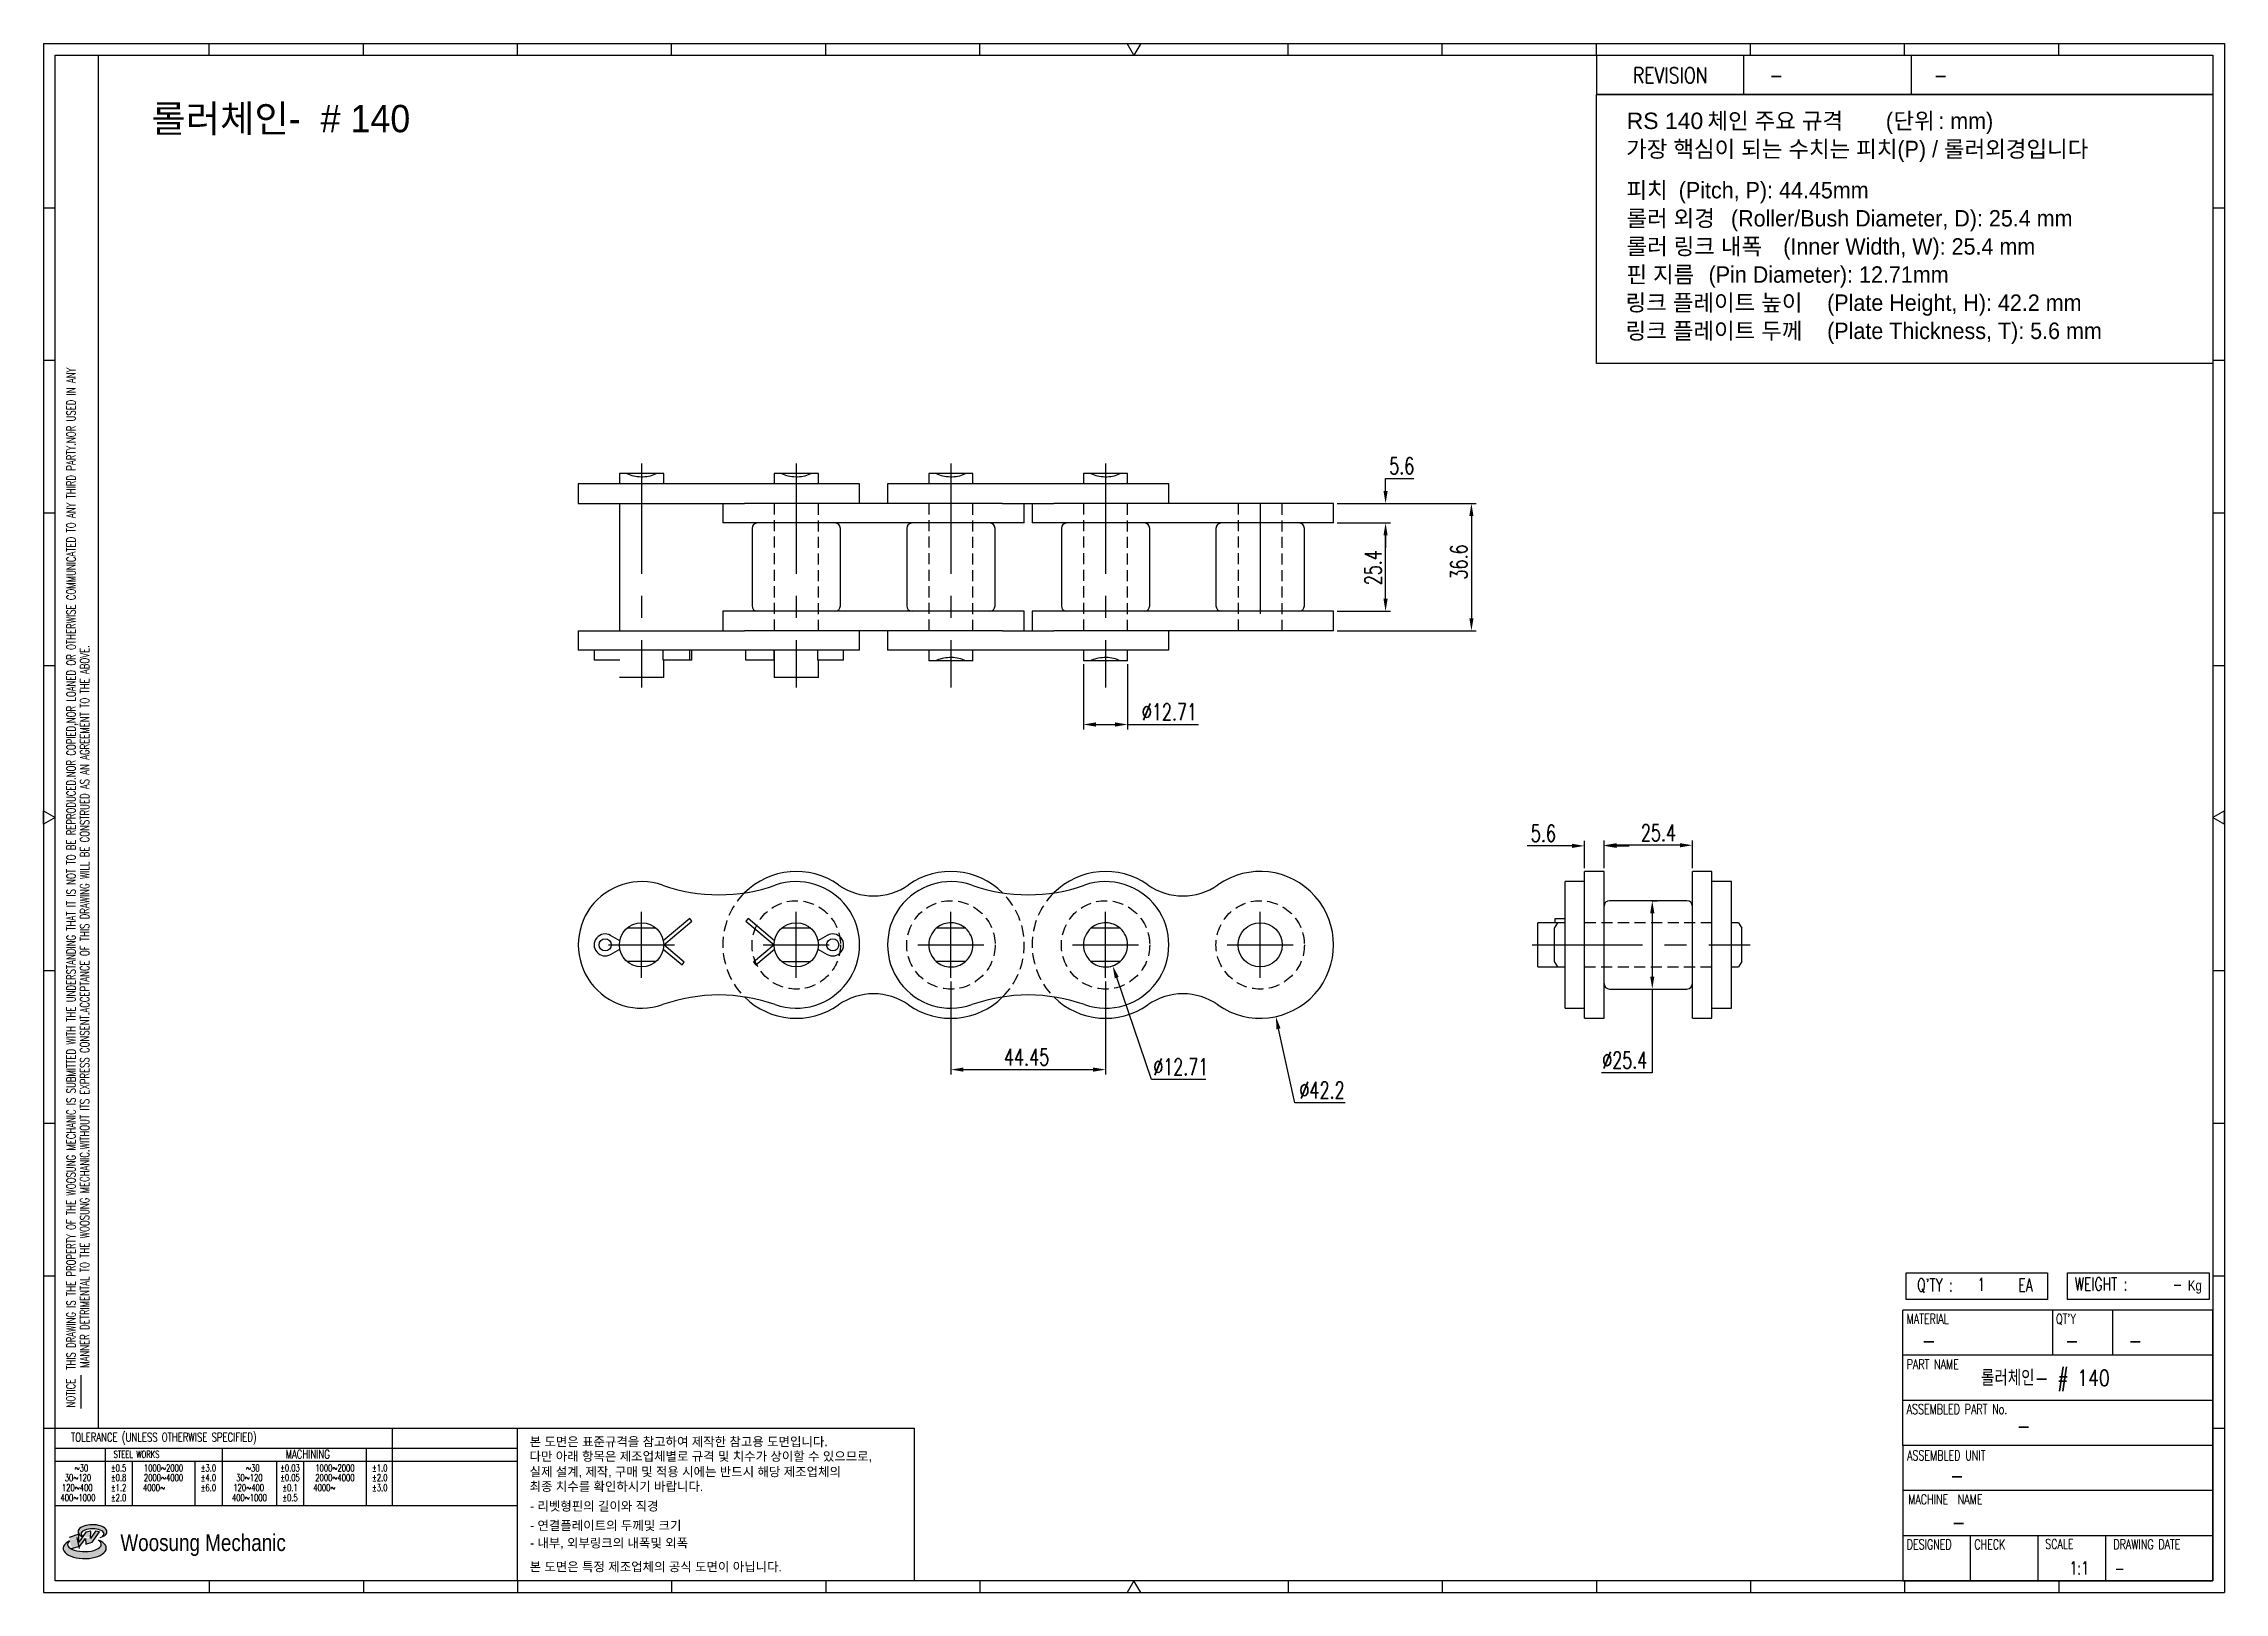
# Model space of a CAD drawing. Header units: millimetres. Extents: x 1414 to 2040, y 1835 to 2280.
import ezdxf
from ezdxf.enums import TextEntityAlignment as Align

# ---------------------------------------------------------------- set-up
doc = ezdxf.new("R2010")
doc.units = ezdxf.units.MM
doc.linetypes.add('CENTER', pattern=[50.8, 31.75, -6.35, 6.35, -6.35])
doc.linetypes.add('HIDDEN', pattern=[9.525, 6.35, -3.175])
doc.layers.get('Defpoints').update_dxf_attribs({"color": 80})
doc.layers.add('CL1', color=140, linetype='CENTER', lineweight=25)
for name, color, linetype in [('HID-01', 2, 'HIDDEN'), ('S-DIM', 7, 'Continuous'), ('TITLE', 7, 'Continuous'), ('도면레이아웃', 7, 'Continuous')]:
    doc.layers.add(name, color=color, linetype=linetype)
doc.styles.add('HAN', font='ROMANS.shx', dxfattribs={"width": 0.7, "bigfont": 'whgtxt.shx'})
doc.styles.add('HKD_ST2', font='romans.shx', dxfattribs={"width": 0.7, "height": 4, "bigfont": '@extfont2.shx'})
doc.styles.add('HSG', font='SIMPLEX.shx', dxfattribs={"width": 0.7, "bigfont": 'HSG.shx'})
doc.styles.add('MtXpl_', font='Gulim.ttf')
doc.styles.add('SLDTEXTSTYLE4', font='arial.ttf', dxfattribs={"width": 0.8})
doc.styles.get("Standard").update_dxf_attribs({"font": 'arial.ttf'})
doc.dimstyles.new('APP2', dxfattribs={"dimscale": 2, "dimtxt": 2.4, "dimasz": 1.8, "dimexe": 0.7, "dimexo": 0.5, "dimgap": 0.6, "dimtad": 1, "dimtoh": 1, "dimrnd": 0.01, "dimzin": 9, "dimdsep": 46, "dimtxsty": 'HSG', "dimcen": 0, "dimclrd": 1, "dimclre": 1, "dimclrt": 256, "dimazin": 2, "dimtp": 1, "dimtm": 1, "dimtfac": 0.5, "dimtofl": 0, "dimtmove": 0, "dimatfit": 3, "dimfxl": 0, "dimtvp": 1, "dimtolj": 2, "dimlwd": -1, "dimlwe": -1, "dimarcsym": 0})

# ---------------------------------------------------------------- blocks, each defined once
blk = doc.blocks.new('*D17')
at = {"layer": 'Defpoints', "color": 0, "transparency": 16777216}
for p in [(1784.45, 2142.12), (1799.39, 2142.12), (1784.45, 2116.72)]:
    blk.add_point(p, dxfattribs=at)
at = {"layer": 'S-DIM', "color": 1, "linetype": 'ByBlock', "transparency": 16777216}
for p, q in [((1785.45, 2142.12), (1800.79, 2142.12)), ((1799.39, 2120.32), (1799.39, 2138.52)), ((1785.45, 2116.72), (1800.79, 2116.72))]:
    blk.add_line(p, q, dxfattribs=at)
at = {"layer": 'S-DIM', "color": 1, "transparency": 16777216}
for points in [[(1798.79, 2138.52), (1799.99, 2138.52), (1799.39, 2142.12)], [(1798.79, 2120.32), (1799.99, 2120.32), (1799.39, 2116.72)]]:
    blk.add_solid(points, dxfattribs=at)
at = {"layer": 'S-DIM', "transparency": 16777216, "insert": (1795.79, 2129.23), "char_height": 4.8, "attachment_point": 5, "rotation": 90, "style": 'HSG'}
blk.add_mtext('\\A2;25.4', dxfattribs=at)
blk = doc.blocks.new('*D18')
at = {"layer": 'Defpoints', "color": 0, "transparency": 16777216}
for p in [(1784.45, 2147.72), (1799.39, 2147.72), (1784.45, 2142.12)]:
    blk.add_point(p, dxfattribs=at)
at = {"layer": 'S-DIM', "color": 1, "linetype": 'ByBlock', "transparency": 16777216}
for p, q in [((1799.39, 2151.32), (1799.39, 2154.92)), ((1799.39, 2154.92), (1807.47, 2154.92)), ((1785.45, 2147.72), (1800.79, 2147.72)), ((1785.45, 2142.12), (1800.79, 2142.12)), ((1799.39, 2138.52), (1799.39, 2134.92))]:
    blk.add_line(p, q, dxfattribs=at)
at = {"layer": 'S-DIM', "color": 1, "transparency": 16777216}
for points in [[(1798.79, 2151.32), (1799.99, 2151.32), (1799.39, 2147.72)], [(1798.79, 2138.52), (1799.99, 2138.52), (1799.39, 2142.12)]]:
    blk.add_solid(points, dxfattribs=at)
at = {"layer": 'S-DIM', "transparency": 16777216, "insert": (1804.03, 2158.52), "char_height": 4.8, "attachment_point": 5, "style": 'HSG'}
blk.add_mtext('\\A2;5.6', dxfattribs=at)
blk = doc.blocks.new('*D19')
at = {"layer": 'Defpoints', "color": 0, "transparency": 16777216}
for p in [(1784.45, 2147.72), (1784.45, 2111.12), (1824.07, 2111.12)]:
    blk.add_point(p, dxfattribs=at)
at = {"layer": 'S-DIM', "color": 1, "linetype": 'ByBlock', "transparency": 16777216}
for p, q in [((1785.45, 2147.72), (1825.47, 2147.72)), ((1824.07, 2144.12), (1824.07, 2114.72)), ((1785.45, 2111.12), (1825.47, 2111.12))]:
    blk.add_line(p, q, dxfattribs=at)
at = {"layer": 'S-DIM', "color": 1, "transparency": 16777216}
for points in [[(1823.47, 2144.12), (1824.67, 2144.12), (1824.07, 2147.72)], [(1823.47, 2114.72), (1824.67, 2114.72), (1824.07, 2111.12)]]:
    blk.add_solid(points, dxfattribs=at)
at = {"layer": 'S-DIM', "transparency": 16777216, "insert": (1820.47, 2130.89), "char_height": 4.8, "attachment_point": 5, "rotation": 90, "style": 'HSG'}
blk.add_mtext('\\A2;36.6', dxfattribs=at)
blk = doc.blocks.new('*D20')
at = {"layer": 'Defpoints', "color": 0, "transparency": 16777216}
for p in [(1862.18, 2049.47), (1862.18, 2041.93), (1887.58, 2041.93)]:
    blk.add_point(p, dxfattribs=at)
at = {"layer": 'S-DIM', "color": 1, "linetype": 'ByBlock', "transparency": 16777216}
for p, q in [((1862.18, 2042.93), (1862.18, 2050.87)), ((1887.58, 2042.93), (1887.58, 2050.87)), ((1883.98, 2049.47), (1865.78, 2049.47))]:
    blk.add_line(p, q, dxfattribs=at)
at = {"layer": 'S-DIM', "color": 1, "transparency": 16777216}
for points in [[(1865.78, 2050.07), (1865.78, 2048.87), (1862.18, 2049.47)], [(1883.98, 2050.07), (1883.98, 2048.87), (1887.58, 2049.47)]]:
    blk.add_solid(points, dxfattribs=at)
at = {"layer": 'S-DIM', "transparency": 16777216, "insert": (1877.83, 2053.07), "char_height": 4.8, "attachment_point": 5, "style": 'HSG'}
blk.add_mtext('\\A2;25.4', dxfattribs=at)
blk = doc.blocks.new('*D21')
at = {"layer": 'Defpoints', "color": 0, "transparency": 16777216}
for p in [(1856.58, 2049.3), (1856.58, 2041.93), (1862.18, 2041.93)]:
    blk.add_point(p, dxfattribs=at)
at = {"layer": 'S-DIM', "color": 1, "linetype": 'ByBlock', "transparency": 16777216}
for p, q in [((1856.58, 2042.93), (1856.58, 2050.7)), ((1862.18, 2042.93), (1862.18, 2050.7)), ((1852.98, 2049.3), (1840.1, 2049.3)), ((1865.78, 2049.3), (1869.38, 2049.3))]:
    blk.add_line(p, q, dxfattribs=at)
at = {"layer": 'S-DIM', "color": 1, "transparency": 16777216}
for points in [[(1852.98, 2049.9), (1852.98, 2048.7), (1856.58, 2049.3)], [(1865.78, 2049.9), (1865.78, 2048.7), (1862.18, 2049.3)]]:
    blk.add_solid(points, dxfattribs=at)
at = {"layer": 'S-DIM', "transparency": 16777216, "insert": (1844.74, 2052.9), "char_height": 4.8, "attachment_point": 5, "style": 'HSG'}
blk.add_mtext('\\A2;5.6', dxfattribs=at)
blk = doc.blocks.new('*D22')
at = {"layer": 'Defpoints', "color": 0, "transparency": 16777216}
for p in [(1874.88, 2033.53), (1876.05, 2033.53), (1874.88, 2008.13)]:
    blk.add_point(p, dxfattribs=at)
at = {"layer": 'S-DIM', "color": 1, "linetype": 'ByBlock', "transparency": 16777216}
for p, q in [((1875.88, 2033.53), (1877.45, 2033.53)), ((1876.05, 2029.93), (1876.05, 2011.73)), ((1875.88, 2008.13), (1877.45, 2008.13)), ((1876.05, 2008.13), (1876.05, 1984.1)), ((1876.05, 1984.1), (1861.41, 1984.1))]:
    blk.add_line(p, q, dxfattribs=at)
at = {"layer": 'S-DIM', "color": 1, "transparency": 16777216}
for points in [[(1875.45, 2029.93), (1876.65, 2029.93), (1876.05, 2033.53)], [(1875.45, 2011.73), (1876.65, 2011.73), (1876.05, 2008.13)]]:
    blk.add_solid(points, dxfattribs=at)
at = {"layer": 'S-DIM', "transparency": 16777216, "insert": (1868.13, 1987.7), "char_height": 4.8, "attachment_point": 5, "style": 'HSG'}
blk.add_mtext('\\A2;%%c25.4', dxfattribs=at)
blk = doc.blocks.new('*D23')
at = {"layer": 'Defpoints', "color": 0, "transparency": 16777216}
for p in [(1674.45, 2011.33), (1718.9, 2011.33), (1718.9, 1984.98)]:
    blk.add_point(p, dxfattribs=at)
at = {"layer": 'S-DIM', "color": 1, "linetype": 'ByBlock', "transparency": 16777216}
for p, q in [((1674.45, 2010.33), (1674.45, 1983.58)), ((1718.9, 2010.33), (1718.9, 1983.58)), ((1678.05, 1984.98), (1715.3, 1984.98))]:
    blk.add_line(p, q, dxfattribs=at)
at = {"layer": 'S-DIM', "color": 1, "transparency": 16777216}
for points in [[(1678.05, 1985.58), (1678.05, 1984.38), (1674.45, 1984.98)], [(1715.3, 1985.58), (1715.3, 1984.38), (1718.9, 1984.98)]]:
    blk.add_solid(points, dxfattribs=at)
at = {"layer": 'S-DIM', "transparency": 16777216, "insert": (1696.23, 1988.58), "char_height": 4.8, "attachment_point": 5, "style": 'HSG'}
blk.add_mtext('\\A2;44.45', dxfattribs=at)
blk = doc.blocks.new('*D24')
at = {"layer": 'Defpoints', "color": 0, "transparency": 16777216}
for p in [(1716.84, 2026.84), (1720.96, 2014.82)]:
    blk.add_point(p, dxfattribs=at)
at = {"layer": 'S-DIM', "color": 1, "linetype": 'ByBlock', "transparency": 16777216}
for p, q in [((1732.13, 1982.16), (1722.12, 2011.41)), ((1747.73, 1982.16), (1732.13, 1982.16))]:
    blk.add_line(p, q, dxfattribs=at)
blk.add_arc((1718.9, 2020.83), 6.35, 276.26996, 302.39376, dxfattribs=at)
at = {"layer": 'S-DIM', "color": 1, "transparency": 16777216}
blk.add_solid([(1722.69, 2011.61), (1721.56, 2011.22), (1720.96, 2014.82)], dxfattribs=at)
at = {"layer": 'S-DIM', "transparency": 16777216, "insert": (1740.53, 1985.76), "char_height": 4.8, "attachment_point": 5, "style": 'HSG'}
blk.add_mtext('\\A2;∅12.71', dxfattribs=at)
blk = doc.blocks.new('*D25')
at = {"layer": 'Defpoints', "color": 0, "transparency": 16777216}
for p in [(1758.84, 2041.44), (1767.86, 2000.22)]:
    blk.add_point(p, dxfattribs=at)
at = {"layer": 'S-DIM', "color": 1, "linetype": 'ByBlock', "transparency": 16777216}
for p, q in [((1773.28, 1975.46), (1768.63, 1996.7)), ((1787.76, 1975.46), (1773.28, 1975.46))]:
    blk.add_line(p, q, dxfattribs=at)
at = {"layer": 'S-DIM', "color": 1, "transparency": 16777216}
blk.add_solid([(1769.21, 1996.83), (1768.04, 1996.57), (1767.86, 2000.22)], dxfattribs=at)
at = {"layer": 'S-DIM', "transparency": 16777216, "insert": (1781.12, 1979.06), "char_height": 4.8, "attachment_point": 5, "style": 'HSG'}
blk.add_mtext('\\A2;∅42.2', dxfattribs=at)
blk = doc.blocks.new('*D26')
at = {"layer": 'Defpoints', "color": 0, "transparency": 16777216}
for p in [(1712.54, 2102.52), (1725.25, 2102.52), (1725.25, 2084.18)]:
    blk.add_point(p, dxfattribs=at)
at = {"layer": 'S-DIM', "color": 1, "linetype": 'ByBlock', "transparency": 16777216}
for p, q in [((1712.54, 2101.52), (1712.54, 2082.78)), ((1725.25, 2101.52), (1725.25, 2082.78)), ((1716.14, 2084.18), (1721.65, 2084.18)), ((1725.25, 2084.18), (1745.65, 2084.18))]:
    blk.add_line(p, q, dxfattribs=at)
at = {"layer": 'S-DIM', "color": 1, "transparency": 16777216}
for points in [[(1716.14, 2084.78), (1716.14, 2083.58), (1712.54, 2084.18)], [(1721.65, 2084.78), (1721.65, 2083.58), (1725.25, 2084.18)]]:
    blk.add_solid(points, dxfattribs=at)
at = {"layer": 'S-DIM', "transparency": 16777216, "insert": (1737.25, 2087.78), "char_height": 4.8, "attachment_point": 5, "style": 'HSG'}
blk.add_mtext('\\A2;%%c12.71', dxfattribs=at)

msp = doc.modelspace()

# ---------------------------------------------------------------- hatches: boundary and pattern name
at = {"layer": '도면레이아웃'}
h = msp.add_hatch(color=10, dxfattribs=at)
h.paths.add_polyline_path([(1425.749, 1850.239), (1425.829, 1848.589), (1427.586, 1849.122), (1429.743, 1852.156), (1428.598, 1852.342), (1427.187, 1850.16), (1427.293, 1852.289), (1425.776, 1852.023), (1423.779, 1849.175), (1423.806, 1851.437), (1421.048, 1850.482), (1421.73, 1847.285), (1424.126, 1847.951)])
edge = h.paths.add_edge_path()
edge.add_ellipse((1427.717, 1852.149), major_axis=(-4.141, 0), ratio=0.487785, start_angle=122.360654, end_angle=403.395737)
edge.add_line((1424.708, 1850.761), (1424.772, 1850.893))
edge.add_ellipse((1427.739, 1851.541), major_axis=(-3.307, 0), ratio=0.4443958, start_angle=131.589772, end_angle=386.194075, ccw=False)
edge = h.paths.add_edge_path()
edge.add_ellipse((1425.501, 1847.406), major_axis=(-6.198, 0), ratio=0.4801126, start_angle=314.67633, end_angle=590.85213)
edge.add_ellipse((1425.414, 1848.526), major_axis=(-4.85, 0), ratio=0.4331097, start_angle=331.702399, end_angle=574.424946, ccw=False)

# ---------------------------------------------------------------- linework, layer by layer
at = {"color": 140}
for p, q in [((1413.677, 2279.899), (2040.487, 2279.899)), ((1413.677, 2279.899), (1413.677, 1834.709)), ((1859.975, 2276.577), (1859.975, 2265.258)), ((1902.221, 2276.577), (1902.221, 2265.258)), ((1950.434, 2276.577), (1950.434, 2265.258)), ((2040.487, 2279.899), (2040.487, 1834.709)), ((2037.165, 2265.258), (1859.975, 2265.258)), ((1948.98, 1918.935), (1948.98, 1926.555)), ((1948.98, 1926.555), (1989.684, 1926.555)), ((1989.684, 1926.555), (1989.684, 1918.935)), ((1995.44, 1918.935), (1995.44, 1926.555)), ((1995.44, 1926.555), (2036.145, 1926.555)), ((2036.145, 1926.555), (2036.145, 1918.935)), ((1989.684, 1918.935), (1948.98, 1918.935)), ((2036.145, 1918.935), (1995.44, 1918.935)), ((1948.091, 1876.926), (1948.091, 1915.821)), ((2037.165, 1915.821), (1948.091, 1915.821)), ((1991.036, 1915.821), (1991.036, 1902.856)), ((2008.322, 1915.821), (2008.322, 1902.856)), ((2037.165, 1876.926), (2037.165, 1915.821)), ((2037.165, 1902.856), (1948.091, 1902.856)), ((2037.165, 1889.891), (1948.091, 1889.891)), ((1948.091, 1876.926), (1948.091, 1838.031)), ((2037.165, 1876.926), (1948.091, 1876.926)), ((2037.165, 1838.031), (2037.165, 1876.926)), ((2037.165, 1863.961), (1948.091, 1863.961)), ((2037.165, 1850.996), (1948.091, 1850.996)), ((1967.538, 1838.031), (1967.538, 1850.996)), ((1986.986, 1838.031), (1986.986, 1850.996)), ((2006.433, 1838.031), (2006.433, 1850.996)), ((1948.091, 1838.031), (2037.165, 1838.031)), ((1413.677, 1834.709), (2040.487, 1834.709))]:
    msp.add_line(p, q, dxfattribs=at)
at = {"color": 2}
for p, q in [((1429.449, 1881.886), (1429.449, 2276.577)), ((1416.999, 1881.886), (1549.892, 1881.886)), ((1513.902, 1881.886), (1513.902, 1859.66)), ((1549.892, 1838.031), (1549.892, 1881.886)), ((1416.999, 1876.121), (1549.892, 1876.121)), ((1431.326, 1876.121), (1431.326, 1859.66)), ((1464.953, 1876.224), (1464.953, 1859.66)), ((1506.4, 1876.121), (1506.4, 1859.66)), ((1416.999, 1872.411), (1549.892, 1872.411)), ((1439.146, 1872.411), (1439.146, 1859.66)), ((1457.133, 1872.411), (1457.133, 1859.66)), ((1480.594, 1872.411), (1480.594, 1859.66)), ((1488.414, 1872.514), (1488.414, 1859.66)), ((1416.999, 1859.66), (1549.892, 1859.66))]:
    msp.add_line(p, q, dxfattribs=at)
for p, q in [((1461.297, 2276.577), (1461.297, 2279.899)), ((1505.594, 2276.577), (1505.594, 2279.899)), ((1549.892, 2276.577), (1549.892, 2279.899)), ((1594.189, 2276.577), (1594.189, 2279.899)), ((1638.487, 2276.577), (1638.487, 2279.899)), ((1682.785, 2276.577), (1682.785, 2279.899)), ((1771.38, 2276.577), (1771.38, 2279.899)), ((1815.677, 2276.577), (1815.677, 2279.899)), ((1859.975, 2276.577), (1859.975, 2279.899)), ((1904.272, 2276.577), (1904.272, 2279.899)), ((1948.57, 2276.577), (1948.57, 2279.899)), ((1992.867, 2276.577), (1992.867, 2279.899)), ((1413.677, 2232.722), (1416.999, 2232.722)), ((2037.165, 2232.722), (2040.487, 2232.722)), ((1413.677, 2188.868), (1416.999, 2188.868)), ((2037.165, 2188.868), (2040.487, 2188.868)), ((1579.195, 2156.315), (1579.195, 2153.315)), ((1591.905, 2156.315), (1579.195, 2156.315)), ((1581.346, 2156.315), (1581.778, 2156.114)), ((1589.514, 2156.199), (1589.753, 2156.315)), ((1591.905, 2153.315), (1591.905, 2156.315)), ((1623.645, 2156.315), (1623.645, 2153.315)), ((1636.355, 2156.315), (1623.645, 2156.315)), ((1625.796, 2156.315), (1626.228, 2156.114)), ((1633.964, 2156.199), (1634.203, 2156.315)), ((1636.355, 2153.315), (1636.355, 2156.315)), ((1668.095, 2156.315), (1668.095, 2153.315)), ((1680.805, 2156.315), (1668.095, 2156.315)), ((1670.246, 2156.315), (1670.678, 2156.114)), ((1678.414, 2156.199), (1678.653, 2156.315)), ((1680.805, 2153.315), (1680.805, 2156.315)), ((1712.545, 2156.315), (1712.545, 2153.315)), ((1725.255, 2156.315), (1712.545, 2156.315)), ((1714.696, 2156.315), (1715.128, 2156.114)), ((1722.864, 2156.199), (1723.103, 2156.315)), ((1725.255, 2153.315), (1725.255, 2156.315)), ((1567.35, 2153.315), (1567.35, 2147.715)), ((1648.2, 2153.315), (1567.35, 2153.315)), ((1581.778, 2156.114), (1582.238, 2155.935)), ((1582.238, 2155.935), (1582.723, 2155.781)), ((1582.723, 2155.781), (1583.23, 2155.651)), ((1583.23, 2155.651), (1583.754, 2155.547)), ((1583.754, 2155.547), (1584.292, 2155.47)), ((1584.292, 2155.47), (1584.84, 2155.421)), ((1584.84, 2155.421), (1585.393, 2155.399)), ((1585.393, 2155.399), (1585.948, 2155.405)), ((1585.948, 2155.405), (1586.499, 2155.439)), ((1586.499, 2155.439), (1587.043, 2155.501)), ((1587.043, 2155.501), (1587.576, 2155.589)), ((1587.576, 2155.589), (1588.093, 2155.704)), ((1588.093, 2155.704), (1588.591, 2155.845)), ((1588.591, 2155.845), (1589.066, 2156.011)), ((1589.066, 2156.011), (1589.514, 2156.199)), ((1626.228, 2156.114), (1626.688, 2155.935)), ((1626.688, 2155.935), (1627.173, 2155.781)), ((1627.173, 2155.781), (1627.68, 2155.651)), ((1627.68, 2155.651), (1628.204, 2155.547)), ((1628.204, 2155.547), (1628.742, 2155.47)), ((1628.742, 2155.47), (1629.29, 2155.421)), ((1629.29, 2155.421), (1629.843, 2155.399)), ((1629.843, 2155.399), (1630.398, 2155.405)), ((1630.398, 2155.405), (1630.949, 2155.439)), ((1630.949, 2155.439), (1631.493, 2155.501)), ((1631.493, 2155.501), (1632.026, 2155.589)), ((1632.026, 2155.589), (1632.543, 2155.704)), ((1632.543, 2155.704), (1633.041, 2155.845)), ((1633.041, 2155.845), (1633.516, 2156.011)), ((1633.516, 2156.011), (1633.964, 2156.199)), ((1648.2, 2147.715), (1648.2, 2153.315)), ((1656.25, 2153.315), (1656.25, 2147.715)), ((1737.1, 2153.315), (1656.25, 2153.315)), ((1670.678, 2156.114), (1671.138, 2155.935)), ((1671.138, 2155.935), (1671.623, 2155.781)), ((1671.623, 2155.781), (1672.13, 2155.651)), ((1672.13, 2155.651), (1672.654, 2155.547)), ((1672.654, 2155.547), (1673.192, 2155.47)), ((1673.192, 2155.47), (1673.74, 2155.421)), ((1673.74, 2155.421), (1674.293, 2155.399)), ((1674.293, 2155.399), (1674.848, 2155.405)), ((1674.848, 2155.405), (1675.399, 2155.439)), ((1675.399, 2155.439), (1675.943, 2155.501)), ((1675.943, 2155.501), (1676.476, 2155.589)), ((1676.476, 2155.589), (1676.993, 2155.704)), ((1676.993, 2155.704), (1677.491, 2155.845)), ((1677.491, 2155.845), (1677.966, 2156.011)), ((1677.966, 2156.011), (1678.414, 2156.199)), ((1715.128, 2156.114), (1715.588, 2155.935)), ((1715.588, 2155.935), (1716.073, 2155.781)), ((1716.073, 2155.781), (1716.58, 2155.651)), ((1716.58, 2155.651), (1717.104, 2155.547)), ((1717.104, 2155.547), (1717.642, 2155.47)), ((1717.642, 2155.47), (1718.19, 2155.421)), ((1718.19, 2155.421), (1718.743, 2155.399)), ((1718.743, 2155.399), (1719.298, 2155.405)), ((1719.298, 2155.405), (1719.849, 2155.439)), ((1719.849, 2155.439), (1720.393, 2155.501)), ((1720.393, 2155.501), (1720.926, 2155.589)), ((1720.926, 2155.589), (1721.443, 2155.704)), ((1721.443, 2155.704), (1721.941, 2155.845)), ((1721.941, 2155.845), (1722.416, 2156.011)), ((1722.416, 2156.011), (1722.864, 2156.199)), ((1737.1, 2147.715), (1737.1, 2153.315)), ((1413.677, 2145.013), (1416.999, 2145.013)), ((1567.35, 2147.715), (1615.121, 2147.715)), ((1579.195, 2147.715), (1579.195, 2111.115)), ((1608.9, 2147.715), (1608.9, 2142.115)), ((1689.328, 2147.715), (1615.121, 2147.715)), ((1689.328, 2147.715), (1704.021, 2147.715)), ((1695.55, 2142.115), (1695.55, 2147.715)), ((1697.8, 2147.715), (1697.8, 2142.115)), ((1784.45, 2147.715), (1704.021, 2147.715)), ((1784.45, 2142.115), (1784.45, 2147.715)), ((2037.165, 2145.013), (2040.487, 2145.013)), ((1695.55, 2142.115), (1608.9, 2142.115)), ((1617.3, 2140.54), (1617.3, 2118.29)), ((1642.7, 2118.29), (1642.7, 2140.54)), ((1661.75, 2140.54), (1661.75, 2118.29)), ((1687.15, 2118.29), (1687.15, 2140.54)), ((1784.45, 2142.115), (1697.8, 2142.115)), ((1706.2, 2140.54), (1706.2, 2118.29)), ((1731.6, 2118.29), (1731.6, 2140.54)), ((1750.65, 2140.54), (1750.65, 2118.29)), ((1776.05, 2118.29), (1776.05, 2140.54)), ((1608.9, 2116.715), (1608.9, 2111.115)), ((1695.55, 2116.715), (1608.9, 2116.715)), ((1695.55, 2111.115), (1695.55, 2116.715)), ((1697.8, 2116.715), (1697.8, 2111.115)), ((1784.45, 2116.715), (1697.8, 2116.715)), ((1784.45, 2111.115), (1784.45, 2116.715)), ((1567.35, 2111.115), (1615.121, 2111.115)), ((1567.35, 2111.115), (1567.35, 2105.515)), ((1689.328, 2111.115), (1615.121, 2111.115)), ((1648.2, 2105.515), (1648.2, 2111.115)), ((1656.25, 2111.115), (1656.25, 2105.515)), ((1689.328, 2111.115), (1704.021, 2111.115)), ((1784.45, 2111.115), (1704.021, 2111.115)), ((1737.1, 2105.515), (1737.1, 2111.115)), ((1413.677, 2101.159), (1416.999, 2101.159)), ((1648.2, 2105.515), (1567.35, 2105.515)), ((1571.918, 2105.515), (1571.918, 2102.715)), ((1579.307, 2102.715), (1571.918, 2102.715)), ((1591.793, 2102.715), (1591.793, 2105.515)), ((1600.005, 2102.715), (1591.793, 2102.715)), ((1591.905, 2097.715), (1591.905, 2102.715)), ((1599.374, 2102.715), (1599.374, 2105.515)), ((1600.005, 2102.715), (1600.005, 2105.515)), ((1615.544, 2102.715), (1615.544, 2105.515)), ((1623.757, 2102.715), (1615.544, 2102.715)), ((1623.645, 2102.715), (1623.645, 2105.515)), ((1623.645, 2102.715), (1623.645, 2097.715)), ((1623.757, 2102.715), (1623.757, 2105.515)), ((1636.243, 2102.715), (1636.243, 2105.515)), ((1643.631, 2102.715), (1636.243, 2102.715)), ((1636.355, 2097.715), (1636.355, 2102.715)), ((1643.631, 2102.715), (1643.631, 2105.515)), ((1737.1, 2105.515), (1656.25, 2105.515)), ((1668.095, 2105.515), (1668.095, 2102.515)), ((1680.805, 2102.515), (1668.095, 2102.515)), ((1670.486, 2102.631), (1670.246, 2102.515)), ((1670.934, 2102.82), (1670.486, 2102.631)), ((1671.408, 2102.985), (1670.934, 2102.82)), ((1671.906, 2103.126), (1671.408, 2102.985)), ((1672.424, 2103.241), (1671.906, 2103.126)), ((1672.956, 2103.33), (1672.424, 2103.241)), ((1673.5, 2103.391), (1672.956, 2103.33)), ((1674.052, 2103.425), (1673.5, 2103.391)), ((1674.606, 2103.431), (1674.052, 2103.425)), ((1675.159, 2103.409), (1674.606, 2103.431)), ((1675.707, 2103.36), (1675.159, 2103.409)), ((1676.245, 2103.283), (1675.707, 2103.36)), ((1676.769, 2103.179), (1676.245, 2103.283)), ((1677.276, 2103.049), (1676.769, 2103.179)), ((1677.762, 2102.895), (1677.276, 2103.049)), ((1678.222, 2102.716), (1677.762, 2102.895)), ((1678.653, 2102.515), (1678.222, 2102.716)), ((1680.805, 2102.515), (1680.805, 2105.515)), ((1712.545, 2105.515), (1712.545, 2102.515)), ((1725.255, 2102.515), (1712.545, 2102.515)), ((1714.936, 2102.631), (1714.696, 2102.515)), ((1715.384, 2102.82), (1714.936, 2102.631)), ((1715.858, 2102.985), (1715.384, 2102.82)), ((1716.356, 2103.126), (1715.858, 2102.985)), ((1716.874, 2103.241), (1716.356, 2103.126)), ((1717.406, 2103.33), (1716.874, 2103.241)), ((1717.95, 2103.391), (1717.406, 2103.33)), ((1718.502, 2103.425), (1717.95, 2103.391)), ((1719.056, 2103.431), (1718.502, 2103.425)), ((1719.609, 2103.409), (1719.056, 2103.431)), ((1720.157, 2103.36), (1719.609, 2103.409)), ((1720.695, 2103.283), (1720.157, 2103.36)), ((1721.219, 2103.179), (1720.695, 2103.283)), ((1721.726, 2103.049), (1721.219, 2103.179)), ((1722.212, 2102.895), (1721.726, 2103.049)), ((1722.672, 2102.716), (1722.212, 2102.895)), ((1723.103, 2102.515), (1722.672, 2102.716)), ((1725.255, 2102.515), (1725.255, 2105.515)), ((2037.165, 2101.159), (2040.487, 2101.159)), ((1591.905, 2097.715), (1579.195, 2097.715)), ((1636.355, 2097.715), (1623.645, 2097.715)), ((1856.58, 2039.031), (1850.98, 2039.031)), ((1850.98, 2002.631), (1850.98, 2039.031)), ((1862.18, 2041.931), (1856.58, 2041.931)), ((1856.58, 1999.731), (1856.58, 2041.931)), ((1862.18, 1999.731), (1862.18, 2041.931)), ((1893.18, 2041.931), (1887.58, 2041.931)), ((1887.58, 1999.731), (1887.58, 2041.931)), ((1893.18, 1999.731), (1893.18, 2041.931)), ((1898.78, 2039.031), (1893.18, 2039.031)), ((1898.78, 2002.631), (1898.78, 2039.031)), ((1886.006, 2033.531), (1863.755, 2033.531)), ((1589.753, 2025.597), (1581.346, 2025.597)), ((1599.374, 2028.381), (1591.793, 2022.019)), ((1591.905, 2020.831), (1600.005, 2027.628)), ((1600.005, 2027.628), (1599.374, 2028.381)), ((1616.175, 2028.381), (1615.544, 2027.628)), ((1615.544, 2027.628), (1623.645, 2020.831)), ((1623.757, 2022.019), (1616.175, 2028.381)), ((1634.203, 2025.597), (1625.796, 2025.597)), ((1678.653, 2025.597), (1670.246, 2025.597)), ((1723.103, 2025.597), (1714.696, 2025.597)), ((1843.18, 2014.476), (1843.18, 2027.186)), ((1848.898, 2027.186), (1843.18, 2027.186)), ((1847.98, 2025.597), (1848.898, 2027.186)), ((1847.98, 2016.065), (1847.98, 2025.597)), ((1848.18, 2028.381), (1850.98, 2028.381)), ((1848.18, 2027.186), (1848.18, 2028.381)), ((1850.98, 2027.186), (1848.898, 2027.186)), ((1900.863, 2027.186), (1898.78, 2027.186)), ((1900.863, 2027.186), (1901.78, 2025.597)), ((1901.78, 2016.065), (1901.78, 2025.597)), ((1579.307, 2022.019), (1576.641, 2023.558)), ((1576.641, 2018.104), (1579.307, 2019.644)), ((1591.793, 2019.644), (1597.18, 2015.123)), ((1597.811, 2015.875), (1591.905, 2020.831)), ((1623.645, 2020.831), (1617.738, 2015.875)), ((1618.369, 2015.123), (1623.757, 2019.644)), ((1638.909, 2023.558), (1636.243, 2022.019)), ((1636.243, 2019.644), (1638.909, 2018.104)), ((1413.677, 2013.449), (1416.999, 2013.449)), ((1589.753, 2016.065), (1581.346, 2016.065)), ((1597.18, 2015.123), (1597.811, 2015.875)), ((1617.738, 2015.875), (1618.369, 2015.123)), ((1625.796, 2016.065), (1634.203, 2016.065)), ((1678.653, 2016.065), (1670.246, 2016.065)), ((1723.103, 2016.065), (1714.696, 2016.065)), ((1843.18, 2014.476), (1848.898, 2014.476)), ((1848.898, 2014.476), (1847.98, 2016.065)), ((1848.898, 2014.476), (1850.98, 2014.476)), ((1898.78, 2014.476), (1900.863, 2014.476)), ((1901.78, 2016.065), (1900.863, 2014.476)), ((2037.165, 2013.449), (2040.487, 2013.449)), ((1863.755, 2008.131), (1886.006, 2008.131)), ((1850.98, 2002.631), (1856.58, 2002.631)), ((1856.58, 1999.731), (1862.18, 1999.731)), ((1887.58, 1999.731), (1893.18, 1999.731)), ((1893.18, 2002.631), (1898.78, 2002.631)), ((1413.677, 1969.595), (1416.999, 1969.595)), ((2037.165, 1969.595), (2040.487, 1969.595)), ((1413.677, 1925.74), (1416.999, 1925.74)), ((2037.165, 1925.74), (2040.487, 1925.74)), ((1424.45, 1887.54), (1424.45, 1897.133)), ((1413.677, 1881.886), (1416.999, 1881.886)), ((2037.165, 1881.886), (2040.487, 1881.886)), ((1461.297, 1838.031), (1461.297, 1834.709)), ((1505.594, 1838.031), (1505.594, 1834.709)), ((1549.892, 1838.031), (1549.892, 1834.709)), ((1594.189, 1838.031), (1594.189, 1834.709)), ((1638.487, 1838.031), (1638.487, 1834.709)), ((1682.785, 1838.031), (1682.785, 1834.709)), ((1771.38, 1838.031), (1771.38, 1834.709)), ((1815.677, 1838.031), (1815.677, 1834.709)), ((1859.975, 1838.031), (1859.975, 1834.709)), ((1904.272, 1838.031), (1904.272, 1834.709)), ((1948.57, 1838.031), (1948.57, 1834.709)), ((1992.867, 1838.031), (1992.867, 1834.709))]:
    msp.add_line(p, q)
at = {"color": 140}
for points in [[(1416.999, 2276.577), (2037.165, 2276.577), (2037.165, 1838.031), (1416.999, 1838.031)], [(1859.975, 2265.258), (2037.165, 2265.258), (2037.165, 2187.924), (1859.975, 2187.924)]]:
    msp.add_lwpolyline(points, close=True, dxfattribs=at)
for points in [[(1727.082, 2276.577), (1725.164, 2279.899), (1729, 2279.899)], [(1416.999, 2057.491), (1413.677, 2055.573), (1413.677, 2059.409)], [(2037.165, 2057.491), (2040.487, 2055.573), (2040.487, 2059.409)], [(1727.082, 1838.031), (1725.164, 1834.709), (1729, 1834.709)]]:
    msp.add_lwpolyline(points, close=True)
for points in [[(1678.653, 2025.597), (1678.222, 2025.946), (1677.762, 2026.255), (1677.276, 2026.523), (1676.769, 2026.748), (1676.245, 2026.927), (1675.707, 2027.061), (1675.159, 2027.146), (1674.606, 2027.184), (1674.052, 2027.174), (1673.5, 2027.115), (1672.956, 2027.008), (1672.424, 2026.855), (1671.906, 2026.655), (1671.408, 2026.411), (1670.934, 2026.125), (1670.486, 2025.798), (1670.246, 2025.597)], [(1723.103, 2025.597), (1722.672, 2025.946), (1722.212, 2026.255), (1721.726, 2026.523), (1721.219, 2026.748), (1720.695, 2026.927), (1720.157, 2027.061), (1719.609, 2027.146), (1719.056, 2027.184), (1718.502, 2027.174), (1717.95, 2027.115), (1717.406, 2027.008), (1716.874, 2026.855), (1716.356, 2026.655), (1715.858, 2026.411), (1715.384, 2026.125), (1714.936, 2025.798), (1714.696, 2025.597)], [(1670.246, 2016.065), (1670.678, 2015.717), (1671.138, 2015.407), (1671.623, 2015.139), (1672.13, 2014.915), (1672.654, 2014.735), (1673.192, 2014.602), (1673.74, 2014.516), (1674.293, 2014.478), (1674.848, 2014.489), (1675.399, 2014.547), (1675.943, 2014.654), (1676.476, 2014.808), (1676.993, 2015.007), (1677.491, 2015.251), (1677.966, 2015.537), (1678.414, 2015.864), (1678.653, 2016.065)], [(1714.696, 2016.065), (1715.128, 2015.717), (1715.588, 2015.407), (1716.073, 2015.139), (1716.58, 2014.915), (1717.104, 2014.735), (1717.642, 2014.602), (1718.19, 2014.516), (1718.743, 2014.478), (1719.298, 2014.489), (1719.849, 2014.547), (1720.393, 2014.654), (1720.926, 2014.808), (1721.443, 2015.007), (1721.941, 2015.251), (1722.416, 2015.537), (1722.864, 2015.864), (1723.103, 2016.065)]]:
    msp.add_lwpolyline(points)
at = {"color": 1}
msp.add_lwpolyline([(1549.892, 1881.886), (1663.913, 1881.886), (1663.913, 1838.031), (1549.892, 1838.031)], close=True, dxfattribs=at)
for centre, radius in [((1585.55, 2020.831), 6.355), ((1630, 2020.831), 6.355), ((1763.35, 2020.831), 6.355), ((1575.066, 2020.831), 1.747), ((1640.483, 2020.831), 1.747)]:
    msp.add_circle(centre, radius)
for centre, radius, start, end in [((1618.874, 2140.54), 1.575, 90, 180), ((1641.125, 2140.54), 1.575, 360, 90), ((1663.324, 2140.54), 1.575, 90, 180), ((1685.575, 2140.54), 1.575, 360, 90), ((1707.774, 2140.54), 1.575, 90, 180), ((1730.025, 2140.54), 1.575, 360, 90), ((1752.224, 2140.54), 1.575, 90, 180), ((1774.475, 2140.54), 1.575, 360, 90), ((1618.874, 2118.29), 1.575, 180, 270), ((1641.125, 2118.29), 1.575, 270, 0), ((1663.324, 2118.29), 1.575, 180, 270), ((1685.575, 2118.29), 1.575, 270, 0), ((1707.774, 2118.29), 1.575, 180, 270), ((1730.025, 2118.29), 1.575, 270, 0), ((1752.224, 2118.29), 1.575, 180, 270), ((1774.475, 2118.29), 1.575, 270, 0), ((1585.55, 2020.831), 18.2, 70.619792, 289.380209), ((1607.775, 2084.012), 48.776, 250.619792, 289.380207), ((1630, 2020.831), 21.1, 54.81537, 134.840583), ((1630, 2020.831), 18.2, 250.619792, 109.380209), ((1652.225, 2052.355), 17.471, 234.81537, 305.18463), ((1674.45, 2020.831), 18.2, 70.619792, 289.380209), ((1674.45, 2020.831), 21.1, 45.159417, 125.18463), ((1696.675, 2084.012), 48.776, 250.619792, 289.380207), ((1718.9, 2020.831), 21.1, 54.81537, 134.840583), ((1718.9, 2020.831), 18.2, 250.619792, 109.380209), ((1741.125, 2052.355), 17.471, 234.81537, 305.18463), ((1763.35, 2020.831), 21.1, 234.81537, 125.18463), ((1863.755, 2031.956), 1.575, 90, 180), ((1886.006, 2031.956), 1.575, 0, 90), ((1674.45, 2020.831), 6.355, 131.409622, 228.590378), ((1674.45, 2020.831), 6.355, 311.409622, 48.590378), ((1718.9, 2020.831), 6.355, 131.409622, 228.590378), ((1718.9, 2020.831), 6.355, 311.409622, 48.590378), ((1575.066, 2020.831), 3.149, 60, 300), ((1640.483, 2020.831), 3.149, 240, 120), ((1607.775, 1957.65), 48.776, 70.619792, 109.380207), ((1630, 2020.831), 21.1, 225.159417, 305.18463), ((1652.225, 1989.307), 17.471, 54.81537, 125.18463), ((1674.45, 2020.831), 21.1, 234.81537, 314.840583), ((1696.675, 1957.65), 48.776, 70.619792, 109.380207), ((1718.9, 2020.831), 21.1, 225.159417, 305.18463), ((1741.125, 1989.307), 17.471, 54.81537, 125.18463), ((1863.755, 2009.706), 1.575, 180, 270), ((1886.006, 2009.706), 1.575, 270, 0)]:
    msp.add_arc(centre, radius, start, end)
at = {"layer": 'CL1'}
for p, q in [((1585.55, 2159.245), (1585.55, 2094.785)), ((1630, 2159.245), (1630, 2094.785)), ((1674.45, 2159.245), (1674.45, 2094.785)), ((1718.9, 2159.245), (1718.9, 2094.785)), ((1763.35, 2147.715), (1763.35, 2111.115)), ((1585.55, 2011.329), (1585.55, 2030.334)), ((1630, 2011.329), (1630, 2030.334)), ((1630, 2011.329), (1630, 2030.334)), ((1674.45, 2011.329), (1674.45, 2030.334)), ((1674.45, 2011.329), (1674.45, 2030.334)), ((1718.9, 2011.329), (1718.9, 2030.334)), ((1718.9, 2011.329), (1718.9, 2030.334)), ((1763.35, 2011.329), (1763.35, 2030.334)), ((1576.047, 2020.831), (1595.052, 2020.831)), ((1620.497, 2020.831), (1639.502, 2020.831)), ((1620.497, 2020.831), (1639.502, 2020.831)), ((1664.947, 2020.831), (1683.952, 2020.831)), ((1664.947, 2020.831), (1683.952, 2020.831)), ((1709.397, 2020.831), (1728.402, 2020.831)), ((1709.397, 2020.831), (1728.402, 2020.831)), ((1753.847, 2020.831), (1772.852, 2020.831)), ((1841.478, 2020.831), (1904.181, 2020.831))]:
    msp.add_line(p, q, dxfattribs=at)
at = {"layer": 'HID-01', "ltscale": 0.5}
for p, q in [((1623.645, 2147.715), (1623.645, 2111.115)), ((1623.645, 2147.715), (1623.645, 2111.115)), ((1636.355, 2111.115), (1636.355, 2147.715)), ((1636.355, 2111.115), (1636.355, 2147.715)), ((1668.095, 2147.715), (1668.095, 2111.115)), ((1668.095, 2147.715), (1668.095, 2111.115)), ((1680.805, 2111.115), (1680.805, 2147.715)), ((1680.805, 2111.115), (1680.805, 2147.715)), ((1712.545, 2147.715), (1712.545, 2111.115)), ((1712.545, 2147.715), (1712.545, 2111.115)), ((1725.255, 2111.115), (1725.255, 2147.715)), ((1725.255, 2111.115), (1725.255, 2147.715)), ((1756.995, 2147.715), (1756.995, 2111.115)), ((1769.705, 2111.115), (1769.705, 2147.715)), ((1893.18, 2027.186), (1856.58, 2027.186)), ((1856.58, 2014.476), (1893.18, 2014.476))]:
    msp.add_line(p, q, dxfattribs=at)
for centre in [(1630, 2020.831), (1674.45, 2020.831), (1718.9, 2020.831), (1763.35, 2020.831)]:
    msp.add_circle(centre, 12.7, dxfattribs=at)
for centre, start, end in [((1630, 2020.831), 134.840583, 225.159417), ((1674.45, 2020.831), 314.840583, 45.159417), ((1718.9, 2020.831), 134.840583, 225.159417)]:
    msp.add_arc(centre, 21.1, start, end, dxfattribs=at)
at = {"layer": '도면레이아웃'}
for p, q in [((1423.806, 1851.437), (1421.048, 1850.482)), ((1423.25, 1850.482), (1423.932, 1847.285)), ((1423.25, 1850.482), (1423.25, 1850.482)), ((1425.776, 1852.023), (1423.779, 1849.175)), ((1423.779, 1849.175), (1423.806, 1851.437)), ((1424.126, 1847.951), (1425.749, 1850.239)), ((1424.772, 1850.893), (1424.708, 1850.761)), ((1425.749, 1850.239), (1425.829, 1848.589)), ((1427.293, 1852.289), (1425.776, 1852.023)), ((1425.829, 1848.589), (1427.586, 1849.122)), ((1428.598, 1852.342), (1427.187, 1850.16)), ((1427.187, 1850.16), (1427.293, 1852.289)), ((1427.586, 1849.122), (1429.743, 1852.156)), ((1429.743, 1852.156), (1428.598, 1852.342)), ((1421.73, 1847.285), (1424.126, 1847.951))]:
    msp.add_line(p, q, dxfattribs=at)
for centre, major_axis, ratio, start_param, end_param in [((1425.501, 1847.406), (-6.198, 0), 0.4801126, 5.492138, 10.3123151), ((1425.414, 1848.526), (-4.85, 0), 0.4331097, 5.789299, 10.0256066), ((1427.717, 1852.149), (-4.141, 0), 0.487785, 2.1355963, 7.0405838), ((1427.739, 1851.541), (-3.307, 0), 0.4443958, 2.2966748, 6.7403582)]:
    msp.add_ellipse(centre, major_axis=major_axis, ratio=ratio, start_param=start_param, end_param=end_param, dxfattribs=at)

# ---------------------------------------------------------------- texts
for s, height, style, width, p in [('REVISION', 4.5406, 'HAN', 0.8, (1870.506, 2268.525)), ('-', 4.541, 'HAN', 0.8, (1909.694, 2268.525)), ('-', 4.541, 'HAN', 0.8, (1956.95, 2268.525)), ("Q'TY : ", 3.712, 'HKD_ST2', 0.7, (1952.168, 1921.214)), ('1', 3.712, 'HKD_ST2', 0.7, (1969.483, 1921.385)), ('EA', 3.712, 'HKD_ST2', 0.7, (1981.269, 1921.214)), ('WEIGHT : ', 3.712, 'HKD_ST2', 0.7, (1997.472, 1921.475)), ('-', 4.541, 'HAN', 0.8, (1953.512, 1904.82)), ('-', 4.541, 'HAN', 0.8, (1994.649, 1904.82)), ('-', 4.541, 'HAN', 0.8, (2012.901, 1904.82)), ('롤러체인- # 140', 4.5406, 'HAN', 0.8, (1970.549, 1894.099)), ('-', 4.541, 'HAN', 0.8, (1980.774, 1880.24)), ('-', 4.541, 'HAN', 0.8, (1961.633, 1865.973)), ('-', 4.541, 'HAN', 0.8, (1962.089, 1852.605)), ('1:1', 3.712, 'HKD_ST2', 0.7, (1995.968, 1839.846)), ('-', 3.712, 'HKD_ST2', 0.7, (2008.907, 1839.759))]:
    msp.add_text(s, height=height, dxfattribs=dict(style=style, width=width)).set_placement(p)
at = {"color": 254, "style": 'MtXpl_'}
msp.add_text('롤러체인-  # 140', height=7.8699, dxfattribs=at).set_placement((1444.643, 2254.421))
at = {"color": 140}
msp.add_text('RS 140 ', height=4.7219, dxfattribs=at).set_placement((1868.69, 2255.341))
at = {"color": 140, "style": 'MtXpl_'}
for s, height, p in [('체인 주요 규격 ', 4.7219, (1891.895, 2255.341)), ('(', 4.722, (1943.183, 2255.341)), ('단위', 4.7219, (1945.38, 2255.341)), (': mm)', 4.7219, (1958.256, 2255.341)), ('가장 핵심이 되는 수치는 피치(P) / 롤러외경입니다', 4.72194, (1868.542, 2247.245)), ('피치 ', 4.7219, (1868.624, 2235.413)), ('(Pitch, P): 44.45mm  ', 4.72194, (1883.645, 2235.413)), ('롤러 외경 ', 4.7219, (1868.618, 2227.33)), ('(Roller/Bush Diameter, D): 25.4 mm', 4.72194, (1898.66, 2227.33)), ('롤러 링크 내폭 ', 4.7219, (1868.63, 2219.246)), ('(Inner Width, W): 25.4 mm', 4.72194, (1913.693, 2219.246)), ('핀 지름 ', 4.7219, (1868.624, 2211.162)), ('(Pin Diameter): 12.71mm', 4.72194, (1892.227, 2211.162)), ('링크 플레이트 높이 ', 4.72194, (1868.372, 2203.072)), ('(Plate Height, H): 42.2 mm', 4.72194, (1926.312, 2203.072)), ('링크 플레이트 두께 ', 4.72194, (1868.372, 2194.982)), ('(Plate Thickness, T): 5.6 mm', 4.72194, (1926.312, 2194.982))]:
    msp.add_text(s, height=height, dxfattribs=at).set_placement(p)
at = {"color": 6, "style": 'HKD_ST2', "width": 0.7}
for s, p in [(' THIS DRAWING IS THE PROPERTY OF THE WOOSUNG MECHANIC IS SUBMITTED WITH THE UNDERSTANDING THAT IT IS NOT TO BE REPRODUCED.NOR COPIED,NOR LOANED OR OTHERWISE COMMUNICATED TO ANY THIRD PARTY.NOR USED IN ANY', (1422.85, 1897.469)), ('MANNER DETRIMENTAL TO THE WOOSUNG MECHANIC.WITHOUT ITS EXPRESS CONSENT.ACCEPTANCE OF THIS DRAWING WILL BE CONSTRUED AS AN AGREEMENT TO THE ABOVE.', (1426.753, 1899.271))]:
    msp.add_text(s, height=2.551537, rotation=90, dxfattribs=at).set_placement(p)
at = {"style": 'HKD_ST2', "width": 0.7}
msp.add_text('-', height=3.712, dxfattribs=at).set_placement((2028.461, 1921.475), align=Align.RIGHT)
at = {"color": 254, "style": 'HKD_ST2', "width": 0.7}
for s, height, p in [('MATERIAL', 2.8554, (1949.171, 1914.741)), ("QT'Y", 2.8554, (1992.116, 1914.741)), ('PART NAME', 2.8554, (1949.171, 1901.69)), ('ASSEMBLED PART No.', 2.85535, (1949.171, 1888.811)), ('ASSEMBLED UNIT', 2.85535, (1949.301, 1875.504)), ('MACHINE  NAME', 2.85535, (1949.628, 1862.881)), ('DESIGNED', 2.8554, (1949.171, 1849.916)), ('CHECK', 2.8554, (1968.619, 1849.916)), ('SCALE', 2.8554, (1988.994, 1850.046)), ('DRAWING DATE', 2.85535, (2008.588, 1849.959))]:
    msp.add_text(s, height=height, dxfattribs=at).set_placement(p, align=Align.TOP_LEFT)
at = {"style": 'HKD_ST2', "width": 0.7}
msp.add_text('NOTICE', height=2.5515, rotation=90, dxfattribs=at).set_placement((1422.769, 1887.862))
msp.add_text('TOLERANCE (UNLESS OTHERWISE SPECIFIED)', height=2.55154, dxfattribs=at).set_placement((1448.221, 1879.323), align=Align.MIDDLE_CENTER)
at = {"color": 4, "style": 'HKD_ST2', "width": 0.7}
for s, height, p in [('STEEL WORKS', 2.04123, (1440.39, 1874.413)), ('MACHINING', 2.5515, (1489.587, 1874.428)), ('%%P0.5', 2.0412, (1435.236, 1870.456)), ('%%P0.8', 2.0412, (1435.236, 1867.711)), ('%%P3.0', 2.0412, (1461.043, 1870.456)), ('%%P4.0', 2.0412, (1461.043, 1867.711)), ('%%P0.03', 2.0412, (1484.504, 1870.456)), ('%%P0.05', 2.0412, (1484.504, 1867.711)), ('%%P1.0', 2.0412, (1510.31, 1870.456)), ('%%P2.0', 2.0412, (1510.31, 1867.711)), ('%%P1.2', 2.0412, (1435.236, 1864.843)), ('%%P2.0', 2.0412, (1435.236, 1861.914)), ('%%P6.0', 2.0412, (1461.043, 1864.843)), ('%%P0.1', 2.0412, (1484.504, 1864.843)), ('%%P0.5', 2.0412, (1484.504, 1861.914)), ('%%P3.0', 2.0412, (1510.31, 1864.843))]:
    msp.add_text(s, height=height, dxfattribs=at).set_placement(p, align=Align.MIDDLE)
at = {"color": 1, "style": 'MtXpl_'}
for s, p in [('본 도면은 표준규격을 참고하여 제작한 참고용 도면입니다. ', (1553.359, 1876.726)), ('다만 아래 항목은 제조업체별로 규격 및 치수가 상이할 수 있으므로,', (1553.359, 1872.53)), ('실제 설계, 제작, 구매 및 적용 시에는 반드시 해당 제조업체의 ', (1553.359, 1868.083)), ('최종 치수를 확인하시기 바랍니다. ', (1553.359, 1863.868)), ('- 리벳형핀의 길이와 직경', (1553.503, 1858.203)), ('- 연결플레이트의 두께및 크기', (1553.503, 1852.619)), ('- 내부, 외부링크의 내폭및 외폭', (1553.503, 1847.608)), ('본 도면은 특정 제조업체의 공식 도면이 아닙니다.', (1553.359, 1840.78))]:
    msp.add_text(s, height=2.6233, dxfattribs=at).set_placement(p)
at = {"color": 4, "style": 'HKD_ST2', "width": 0.7}
for s, height, p in [('30%%126120', 2.0412, (1423.553, 1867.711)), ('%%12630', 2.0412, (1424.538, 1870.456)), ('2000%%1264000', 2.04123, (1448.14, 1867.711)), ('1000%%1262000', 2.04123, (1448.14, 1870.456)), ('30%%126120', 2.0412, (1472.82, 1867.711)), ('%%12630', 2.0412, (1473.806, 1870.456)), ('2000%%1264000', 2.04123, (1497.407, 1867.711)), ('1000%%1262000', 2.04123, (1497.407, 1870.456)), ('400%%1261000', 2.04123, (1423.553, 1861.914)), ('120%%126400', 2.04123, (1423.35, 1864.843)), ('4000%%126', 2.0412, (1445.432, 1864.843)), ('400%%1261000', 2.04123, (1472.82, 1861.914)), ('120%%126400', 2.04123, (1472.617, 1864.843)), ('4000%%126', 2.0412, (1494.392, 1864.843))]:
    msp.add_text(s, height=height, dxfattribs=at).set_placement(p, align=Align.MIDDLE_CENTER)
at = {"color": 1, "style": 'SLDTEXTSTYLE4', "width": 0.8}
msp.add_text('Woosung Mechanic', height=4.84532, dxfattribs=at).set_placement((1435.748, 1846.596))
at = {"layer": 'TITLE', "width": 0.8}
msp.add_text('Kg', height=2.9634, dxfattribs=at).set_placement((2029.985, 1921.475))

# ---------------------------------------------------------------- dimensions: what is measured, and where the dimension line sits
at = {"layer": 'S-DIM'}
dim = msp.add_linear_dim(base=(1799.385, 2147.715), p1=(1784.45, 2142.115), p2=(1784.45, 2147.715), angle=90, dimstyle='APP2', dxfattribs=at)
dim.commit()
dim.dimension.update_dxf_attribs({"geometry": '*D18', "text_midpoint": (1804.025, 2158.515)})
for base, p1, p2, picture, middle in [((1824.074, 2111.115), (1784.45, 2147.715), (1784.45, 2111.115), '*D19', (1824.074, 2130.886)), ((1799.385, 2142.115), (1784.45, 2116.715), (1784.45, 2142.115), '*D17', (1799.385, 2129.232))]:
    dim = msp.add_linear_dim(base=base, p1=p1, p2=p2, angle=90, dimstyle='APP2', dxfattribs=at)
    dim.commit()
    dim.dimension.update_dxf_attribs({"geometry": picture, "text_midpoint": middle, "dimtype": 160})
dim = msp.add_linear_dim(base=(1725.255, 2084.185), p1=(1712.545, 2102.515), p2=(1725.255, 2102.515), text='%%c<>', dimstyle='APP2', dxfattribs=at)
dim.commit()
dim.dimension.update_dxf_attribs({"geometry": '*D26', "text_midpoint": (1737.255, 2084.185), "dimtype": 160})
for base, p1, p2, picture, middle in [((1856.58, 2049.299), (1862.18, 2041.931), (1856.58, 2041.931), '*D21', (1844.74, 2049.299)), ((1862.18, 2049.466), (1887.58, 2041.931), (1862.18, 2041.931), '*D20', (1877.827, 2049.466)), ((1718.9, 1984.985), (1674.45, 2011.329), (1718.9, 2011.329), '*D23', (1696.227, 1984.985))]:
    dim = msp.add_linear_dim(base=base, p1=p1, p2=p2, dimstyle='APP2', dxfattribs=at)
    dim.commit()
    dim.dimension.update_dxf_attribs({"geometry": picture, "text_midpoint": middle, "dimtype": 160})
for p1, p2, picture, middle in [((1758.84, 2041.444), (1767.859, 2000.219), '*D25', (1781.115, 1975.462)), ((1716.842, 2026.844), (1720.957, 2014.818), '*D24', (1740.534, 1982.16))]:
    dim = msp.add_diameter_dim_2p(p1=p1, p2=p2, dimstyle='APP2', dxfattribs=at)
    dim.commit()
    dim.dimension.update_dxf_attribs({"geometry": picture, "text_midpoint": middle, "dimtype": 163})
dim = msp.add_linear_dim(base=(1876.046, 2033.531), p1=(1874.88, 2008.131), p2=(1874.88, 2033.531), angle=90, text='%%c<>', dimstyle='APP2', dxfattribs=at)
dim.commit()
dim.dimension.update_dxf_attribs({"geometry": '*D22', "text_midpoint": (1868.126, 1984.097), "dimtype": 160})

doc.saveas('drawing.dxf')
